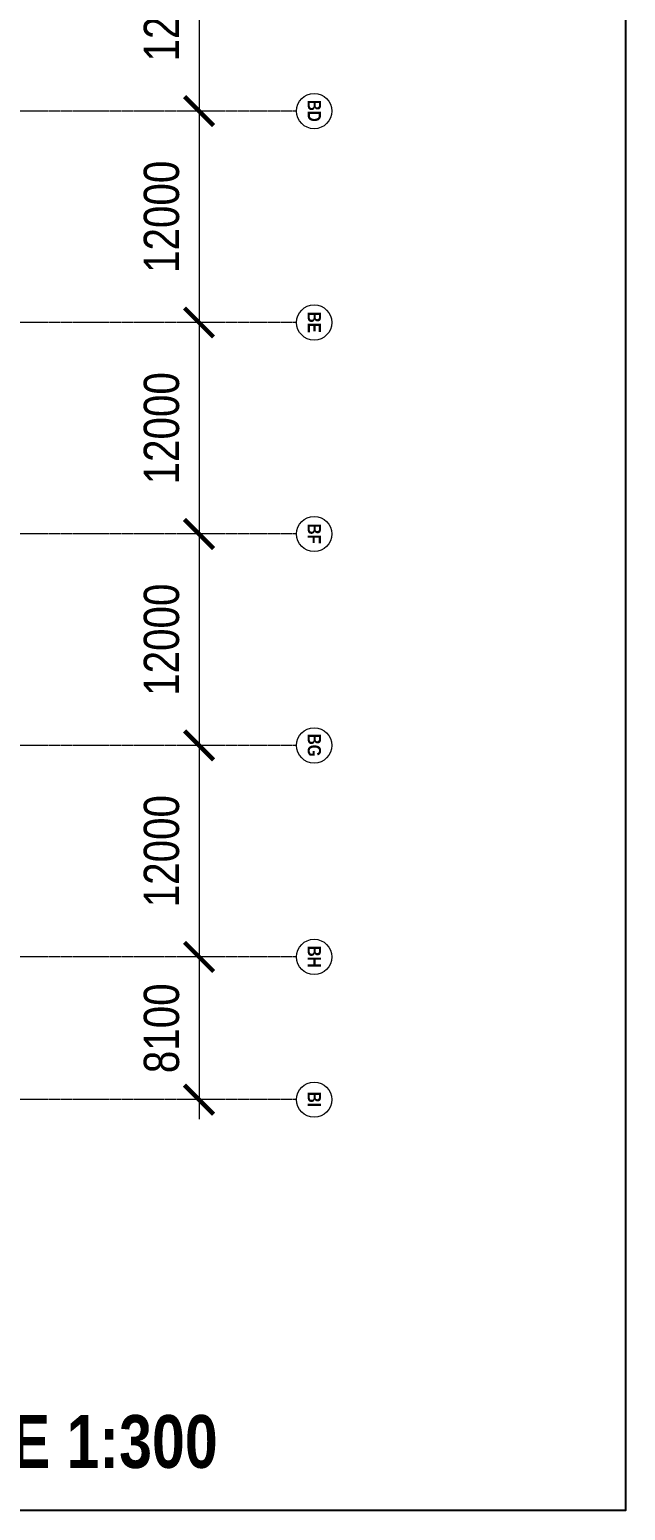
# Model space of a CAD drawing. Extents: x -15449 to 568150, y -1239737 to 53667.
# Drawn here: x 313272 to 347064, y -321211 to -237180 of the extents above; entities that cross this region are included whole.
import ezdxf

# ---------------------------------------------------------------- set-up
doc = ezdxf.new("R2010")
doc.units = 0
doc.header["$LTSCALE"] = 8
doc.linetypes.add('IDA - Grid Line', pattern=[3500, 2000, -500, 500, -500])
doc.layers.get('0').update_dxf_attribs({"color": 1, "linetype": 'CONTINUOUS'})
doc.layers.get('Defpoints').update_dxf_attribs({"linetype": 'CONTINUOUS'})
doc.layers.add('000_CTCI_CSA', color=7, linetype='CONTINUOUS')
doc.layers.add('A-_ANOTGRID_E', color=7, linetype='CONTINUOUS', lineweight=9)
doc.layers.add('A-ANOT----_D', color=7, linetype='CONTINUOUS', lineweight=9)
doc.styles.add('Arial Narrow', font='ARIALN.TTF', dxfattribs={"height": 0.2})
doc.styles.add('Arial Narrow_B', font='ARIALNB.TTF', dxfattribs={"height": 750})
doc.styles.add('Site Area', font='arial.ttf', dxfattribs={"width": 0.8})
doc.dimstyles.new('probe phase 2', dxfattribs={"dimscale": 1100, "dimtxt": 2000, "dimasz": 1.5, "dimexe": 1, "dimexo": 1, "dimgap": 1, "dimtad": 1, "dimdec": 0, "dimzin": 3, "dimdsep": 46, "dimtxsty": 'Arial Narrow', "dimblk": 'X-F10A-LAY-S0-00-ASITE-002$0$_ArchTick', "dimcen": 0, "dimdle": 1, "dimclrd": 256, "dimclre": 256, "dimclrt": 256, "dimadec": 0, "dimazin": 0, "dimtfac": 0.5, "dimtdec": 0, "dimtix": 1, "dimtmove": 2, "dimatfit": 3, "dimfxl": 1, "dimtolj": 1, "dimtzin": 15, "dimlwd": -1, "dimlwe": -1, "dimarcsym": 0})

# ---------------------------------------------------------------- blocks, each defined once
blk = doc.blocks.new('Grid - 4 mm Dia-18759-PH2 LEVEL 3 PROBE')
at = {"layer": 'A-_ANOTGRID_E'}
blk.add_circle((0, 0), 4, dxfattribs=at)
blk = doc.blocks.new('X-F10A-LAY-S0-00-ASITE-002$0$_ArchTick')
at = {"color": 0, "linetype": 'ByBlock', "const_width": 0.15}
blk.add_lwpolyline([(-0.5, -0.5), (0.5, 0.5)], dxfattribs=at)
blk = doc.blocks.new('*D388')
at = {"layer": 'A-ANOT----_D', "transparency": 16777216}
for p, q in [((24149, -34139), (24149, -48339)), ((24703, -35239), (23049, -35239)), ((24703, -47239), (23049, -47239))]:
    blk.add_line(p, q, dxfattribs=at)
at = {"layer": 'Defpoints', "color": 0, "transparency": 16777216}
for p in [(25803, -35239), (24149, -47239), (25803, -47239, 0)]:
    blk.add_point(p, dxfattribs=at)
at = {"layer": 'A-ANOT----_D', "transparency": 16777216, "xscale": 1650, "yscale": 1650, "zscale": 1650}
for p, rotation in [((24149, -35239), 90), ((24149, -47239), 270)]:
    blk.add_blockref('X-F10A-LAY-S0-00-ASITE-002$0$_ArchTick', p, dxfattribs=dict(at, rotation=rotation))
at = {"layer": 'A-ANOT----_D', "transparency": 16777216, "insert": (22028, -41239), "char_height": 2000, "width": 8231.19, "attachment_point": 5, "rotation": 90, "style": 'Arial Narrow'}
blk.add_mtext('\\A1;12000', dxfattribs=at)
blk = doc.blocks.new('*D389')
at = {"layer": 'A-ANOT----_D', "transparency": 16777216}
for p, q in [((24149, -46139), (24149, -60339)), ((24703, -47239), (23049, -47239)), ((24703, -59239), (23049, -59239))]:
    blk.add_line(p, q, dxfattribs=at)
at = {"layer": 'Defpoints', "color": 0, "transparency": 16777216}
for p in [(25803, -47239), (24149, -59239), (25803, -59239, 0)]:
    blk.add_point(p, dxfattribs=at)
at = {"layer": 'A-ANOT----_D', "transparency": 16777216, "xscale": 1650, "yscale": 1650, "zscale": 1650}
for p, rotation in [((24149, -47239), 90), ((24149, -59239), 270)]:
    blk.add_blockref('X-F10A-LAY-S0-00-ASITE-002$0$_ArchTick', p, dxfattribs=dict(at, rotation=rotation))
at = {"layer": 'A-ANOT----_D', "transparency": 16777216, "insert": (22028, -53239), "char_height": 2000, "width": 8231.19, "attachment_point": 5, "rotation": 90, "style": 'Arial Narrow'}
blk.add_mtext('\\A1;12000', dxfattribs=at)
blk = doc.blocks.new('*D390')
at = {"layer": 'A-ANOT----_D', "transparency": 16777216}
for p, q in [((24149, -58139), (24149, -72339)), ((24703, -59239), (23049, -59239)), ((24703, -71239), (23049, -71239))]:
    blk.add_line(p, q, dxfattribs=at)
at = {"layer": 'Defpoints', "color": 0, "transparency": 16777216}
for p in [(25803, -59239), (24149, -71239), (25803, -71239, 0)]:
    blk.add_point(p, dxfattribs=at)
at = {"layer": 'A-ANOT----_D', "transparency": 16777216, "xscale": 1650, "yscale": 1650, "zscale": 1650}
for p, rotation in [((24149, -59239), 90), ((24149, -71239), 270)]:
    blk.add_blockref('X-F10A-LAY-S0-00-ASITE-002$0$_ArchTick', p, dxfattribs=dict(at, rotation=rotation))
at = {"layer": 'A-ANOT----_D', "transparency": 16777216, "insert": (22028, -65239), "char_height": 2000, "width": 8231.19, "attachment_point": 5, "rotation": 90, "style": 'Arial Narrow'}
blk.add_mtext('\\A1;12000', dxfattribs=at)
blk = doc.blocks.new('*D391')
at = {"layer": 'A-ANOT----_D', "transparency": 16777216}
for p, q in [((24149, -70139), (24149, -84339)), ((24703, -71239), (23049, -71239)), ((24703, -83239), (23049, -83239))]:
    blk.add_line(p, q, dxfattribs=at)
at = {"layer": 'Defpoints', "color": 0, "transparency": 16777216}
for p in [(25803, -71239), (24149, -83239), (25803, -83239, 0)]:
    blk.add_point(p, dxfattribs=at)
at = {"layer": 'A-ANOT----_D', "transparency": 16777216, "xscale": 1650, "yscale": 1650, "zscale": 1650}
for p, rotation in [((24149, -71239), 90), ((24149, -83239), 270)]:
    blk.add_blockref('X-F10A-LAY-S0-00-ASITE-002$0$_ArchTick', p, dxfattribs=dict(at, rotation=rotation))
at = {"layer": 'A-ANOT----_D', "transparency": 16777216, "insert": (22028, -77239), "char_height": 2000, "width": 8231.19, "attachment_point": 5, "rotation": 90, "style": 'Arial Narrow'}
blk.add_mtext('\\A1;12000', dxfattribs=at)
blk = doc.blocks.new('*D392')
at = {"layer": 'A-ANOT----_D', "transparency": 16777216}
for p, q in [((24149, -82139), (24149, -96339)), ((24703, -83239), (23049, -83239)), ((24703, -95239), (23049, -95239))]:
    blk.add_line(p, q, dxfattribs=at)
at = {"layer": 'Defpoints', "color": 0, "transparency": 16777216}
for p in [(25803, -83239), (24149, -95239), (25803, -95239, 0)]:
    blk.add_point(p, dxfattribs=at)
at = {"layer": 'A-ANOT----_D', "transparency": 16777216, "xscale": 1650, "yscale": 1650, "zscale": 1650}
for p, rotation in [((24149, -83239), 90), ((24149, -95239), 270)]:
    blk.add_blockref('X-F10A-LAY-S0-00-ASITE-002$0$_ArchTick', p, dxfattribs=dict(at, rotation=rotation))
at = {"layer": 'A-ANOT----_D', "transparency": 16777216, "insert": (22028, -89239), "char_height": 2000, "width": 8231.19, "attachment_point": 5, "rotation": 90, "style": 'Arial Narrow'}
blk.add_mtext('\\A1;12000', dxfattribs=at)
blk = doc.blocks.new('*D393')
at = {"layer": 'A-ANOT----_D', "transparency": 16777216}
for p, q in [((24149, -94139), (24149, -104439)), ((24703, -95239), (23049, -95239)), ((24703, -103339), (23049, -103339))]:
    blk.add_line(p, q, dxfattribs=at)
at = {"layer": 'Defpoints', "color": 0, "transparency": 16777216}
for p in [(25803, -95239), (24149, -103339), (25803, -103339, 0)]:
    blk.add_point(p, dxfattribs=at)
at = {"layer": 'A-ANOT----_D', "transparency": 16777216, "xscale": 1650, "yscale": 1650, "zscale": 1650}
for p, rotation in [((24149, -95239), 90), ((24149, -103339), 270)]:
    blk.add_blockref('X-F10A-LAY-S0-00-ASITE-002$0$_ArchTick', p, dxfattribs=dict(at, rotation=rotation))
at = {"layer": 'A-ANOT----_D', "transparency": 16777216, "insert": (22028, -99289), "char_height": 2000, "width": 8231.19, "attachment_point": 5, "rotation": 90, "style": 'Arial Narrow'}
blk.add_mtext('\\A1;8100', dxfattribs=at)
blk = doc.blocks.new('column grid')
at = {"layer": 'A-_ANOTGRID_E', "color": 8, "linetype": 'IDA - Grid Line', "ltscale": 0.005, "true_color": 0x808080}
for p, q in [((29680.4, -47238.8, 0), (-104784.6, -47238.8, 0)), ((29680.4, -59238.8, 0), (-104784.6, -59238.8, 0)), ((29680.4, -71238.8, 0), (-104784.6, -71238.8, 0)), ((29680.4, -83238.8, 0), (-104784.6, -83238.8, 0)), ((29680.4, -95238.8, 0), (-104784.6, -95238.8, 0)), ((29680.4, -103338.8, 0), (-104784.6, -103338.8, 0))]:
    blk.add_line(p, q, dxfattribs=at)
at = {"layer": 'Defpoints', "color": 2, "elevation": 0}
blk.add_lwpolyline([(-127418.5, 34485), (48331.5, 34485), (48331.5, -126648), (-127418.5, -126648)], close=True, dxfattribs=at)
at = {"layer": 'A-_ANOTGRID_E', "xscale": 250.0000000000003, "yscale": 250.0000000000003, "zscale": 250.0000000000003, "rotation": 90}
for p in [(30680.4, -47238.8, 0), (30680.4, -59238.8, 0), (30680.4, -71238.8, 0), (30680.4, -83238.8, 0), (30680.4, -95238.8, 0), (30680.4, -103338.8, 0)]:
    blk.add_blockref('Grid - 4 mm Dia-18759-PH2 LEVEL 3 PROBE', p, dxfattribs=at)
at = {"layer": 'A-_ANOTGRID_E', "char_height": 750, "attachment_point": 1, "rotation": 270, "style": 'Arial Narrow_B'}
for s, insert, width in [('BD', (31064.6, -46602.8, 0), 1523.206), ('BE', (31064.6, -58626.6, 0), 1463.08), ('BF', (31064.6, -70651.6, 0), 1402.953), ('BG', (31064.6, -82577.8, 0), 1583.333), ('BH', (31064.6, -94602.8, 0), 1523.206), ('BI', (31064.6, -102892.8, 0), 1062.236)]:
    blk.add_mtext(s, dxfattribs=dict(at, insert=insert, width=width))
at = {"layer": 'A-ANOT----_D'}
for base, p1, p2, picture, middle in [((24148.9, -47238.8, 0), (25803.4, -35238.8, 0), (25803.4, -47238.8, 0), '*D388', (22027.7, -41238.8, 0)), ((24148.9, -59238.8, 0), (25803.4, -47238.8, 0), (25803.4, -59238.8, 0), '*D389', (22027.7, -53238.8, 0)), ((24148.9, -71238.8, 0), (25803.4, -59238.8, 0), (25803.4, -71238.8, 0), '*D390', (22027.7, -65238.8, 0)), ((24148.9, -83238.8, 0), (25803.4, -71238.8, 0), (25803.4, -83238.8, 0), '*D391', (22027.7, -77238.8, 0)), ((24148.9, -95238.8, 0), (25803.4, -83238.8, 0), (25803.4, -95238.8, 0), '*D392', (22027.7, -89238.8, 0)), ((24148.9, -103338.8, 0), (25803.4, -95238.8, 0), (25803.4, -103338.8, 0), '*D393', (22027.7, -99288.8, 0))]:
    dim = blk.add_linear_dim(base=base, p1=p1, p2=p2, angle=90, dimstyle='probe phase 2', dxfattribs=at)
    dim.commit()
    dim.dimension.update_dxf_attribs({"geometry": picture, "text_midpoint": middle})
blk = doc.blocks.new('CTCI_Building Footprint and Grid')
at = {"color": 252}
blk.add_blockref('column grid', (1987651, -866033, 0), dxfattribs=at)

msp = doc.modelspace()

# ---------------------------------------------------------------- linework, layer by layer
at = {"layer": 'Defpoints', "color": 2}
msp.add_lwpolyline([(171314.1998, -160078), (347064.1998, -160078), (347064.1998, -321211), (171314.1998, -321211)], close=True, dxfattribs=at)

# ---------------------------------------------------------------- block references
at = {"layer": '000_CTCI_CSA', "color": 2}
msp.add_blockref('CTCI_Building Footprint and Grid', (-1688918.33, 671469.6085, 0), dxfattribs=at)

# ---------------------------------------------------------------- texts
at = {"color": 8, "true_color": 0x808080, "insert": (204523.0908, -315801.1562, 0), "char_height": 3000, "attachment_point": 1, "style": 'Site Area'}
msp.add_mtext_dynamic_manual_height_columns('{\\fArial|b1|i0|c0|p34;F10E2  L30, L40, L50, L70 ,L80, L100RAISED FLOOR LAYOUT SCALE 1:300 }', width=133992.306279, gutter_width=24254.764, heights=[0], dxfattribs=at)

doc.saveas('drawing.dxf')
